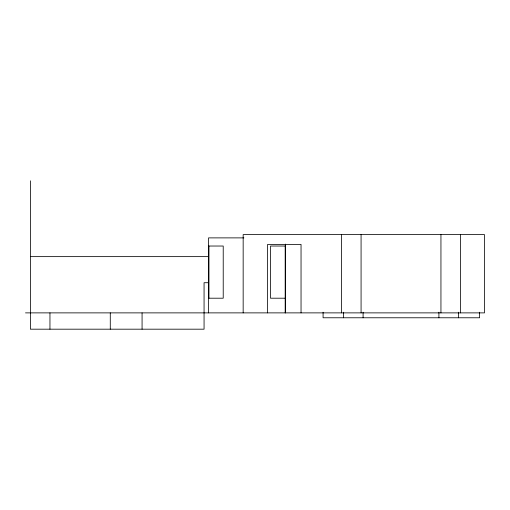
<?xml version="1.0" encoding="UTF-8"?>
<svg xmlns="http://www.w3.org/2000/svg" width="510" height="510" viewBox="0 0 510 510"><rect width="100%" height="100%" fill="white"/><g stroke="black" fill="none" stroke-linecap="round" stroke-linejoin="round"><path stroke-width="0.76" d="M243.895 237.883L208.552 237.883L208.552 312.879M208.552 246.03L223.221 246.03L223.221 298.203L208.552 298.203M285.179 246.03L270.504 246.03L270.504 298.203L285.179 298.203M30.39 256.632L208.552 256.632M208.552 282.719L204.064 282.719L204.064 329.186L30.39 329.186L30.39 180.814M25.5 312.879L484.5 312.879L484.5 234.619L243.162 234.619L243.162 312.879M479.61 312.228L479.61 317.775L323.085 317.775L323.085 312.228M460.453 234.619L460.453 312.879M458.413 312.228L458.413 317.775M440.946 234.619L440.946 312.879M438.906 312.228L438.906 317.775M363.094 312.228L363.094 317.775M361.074 234.619L361.074 312.879M343.434 312.228L343.434 317.775M341.419 234.619L341.419 312.879M301.04 312.879L301.04 244.405L267.616 244.405L267.616 312.879M285.587 244.105L285.587 312.879M285.179 245.686L285.179 312.879M208.96 246.03L208.96 298.203M142.073 312.879L142.073 329.186M110.281 312.879L110.281 329.186M49.954 312.879L49.954 329.186"/></g></svg>
